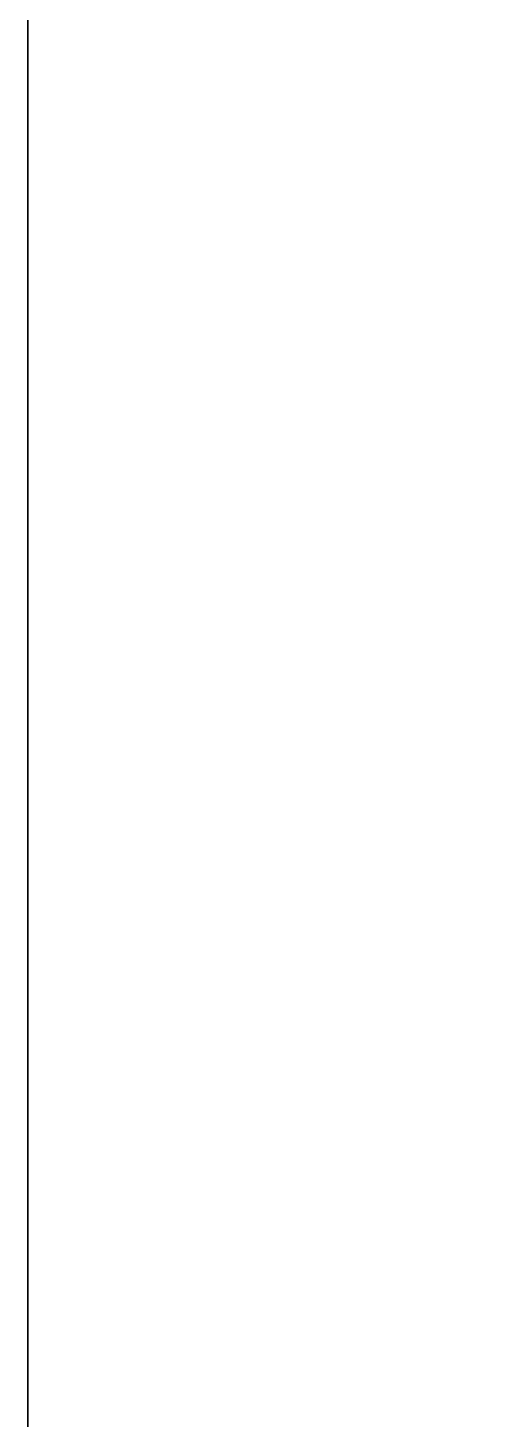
# Model space of a CAD drawing. Extents: x -80 to 3098, y -1530 to 80.
# Drawn here: x 20 to 28.7, y -529.49 to -503.48 of the extents above; entities that cross this region are included whole.
import ezdxf

# ---------------------------------------------------------------- set-up
doc = ezdxf.new("R2010")
doc.units = 0

# ---------------------------------------------------------------- blocks, each defined once
blk = doc.blocks.new('Kogan.alacena 2p torre.Lateral Izquierdo1', base_point=(0, 18, 480))
at = {"layer": 'Blanco', "color": 0}
blk.add_3dface([(0, 18, 480), (0, 575, 480), (0, 575, 20), (0, 18, 20)], dxfattribs=at)
at = {"layer": 'blanco', "color": 0}
for points in [[(18, 18, 480), (18, 575, 480), (0, 575, 480), (0, 18, 480)], [(18, 575, 20), (18, 18, 20), (0, 18, 20), (0, 575, 20)]]:
    blk.add_3dface(points, dxfattribs=at)
blk = doc.blocks.new('Kogan.alacena 2p torre.Lateral Izquierdo')
at = {"layer": 'Taladro', "extrusion": (1, 0, 0)}
for centre, radius in [((68, 29), 4.103), ((68, 471), 4.103), ((67.92, 29), 2.6), ((67.92, 471), 2.6)]:
    blk.add_circle(centre, radius, dxfattribs=at)
at = {"layer": 'Blanco'}
blk.add_blockref('Kogan.alacena 2p torre.Lateral Izquierdo1', (0, 18, 480), dxfattribs=at)
blk = doc.blocks.new('Kogan.alacena 2p torre')
at = {"layer": 'Kogan.alacena 2p torre.Lateral Izquierdo'}
blk.add_blockref('Kogan.alacena 2p torre.Lateral Izquierdo', (0, 0), dxfattribs=at)
blk = doc.blocks.new('Kogan.piso terminacion a heladera.Suelo1')
at = {"layer": 'f-Grey Extreme Matt', "color": 0}
for points in [[(0, 0), (0, 560), (782, 560), (782, 0)], [(0, 0, 18), (0, 560, 18), (782, 560, 18), (782, 0, 18)], [(0, 0, 18), (0, 560, 18), (0, 560), (0, 0)]]:
    blk.add_3dface(points, dxfattribs=at)
blk = doc.blocks.new('Kogan.piso terminacion a heladera.Suelo')
at = {"layer": 'f-Grey Extreme Matt'}
blk.add_blockref('Kogan.piso terminacion a heladera.Suelo1', (0, 0), dxfattribs=at)
blk = doc.blocks.new('Kogan.piso terminacion a heladera')
at = {"layer": 'Kogan.piso terminacion a heladera.Suelo'}
blk.add_blockref('Kogan.piso terminacion a heladera.Suelo', (0, 0), dxfattribs=at)

msp = doc.modelspace()

# ---------------------------------------------------------------- block references
for name, p in [('Kogan.alacena 2p torre', (20, -580, 1900)), ('Kogan.piso terminacion a heladera', (20, -560, 1900))]:
    msp.add_blockref(name, p)

doc.saveas('drawing.dxf')
